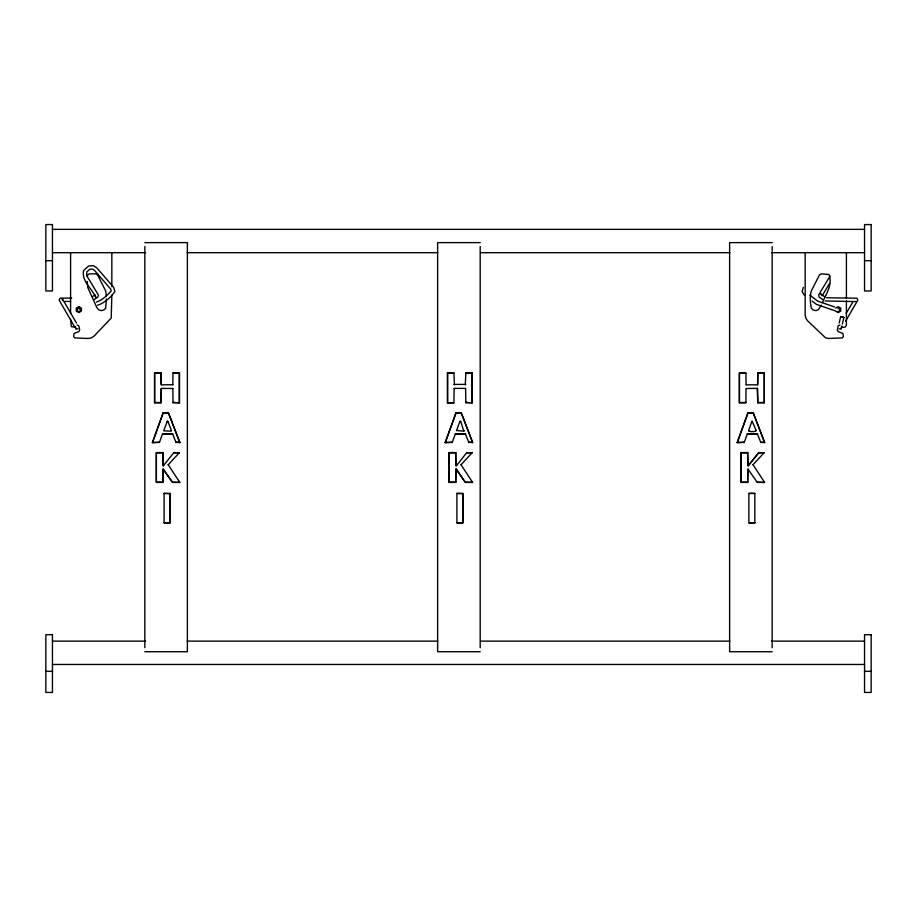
<?xml version="1.0" encoding="UTF-8"?>
<svg xmlns="http://www.w3.org/2000/svg" width="917" height="917" viewBox="0 0 917 917"><rect width="100%" height="100%" fill="white"/><g stroke="black" fill="none" stroke-linecap="round" stroke-linejoin="round"><path stroke-width="1.38" d="M480.187 647.666L480.187 246.535M772.171 647.666L772.171 246.535M168.189 464.678L179.789 482.422L172.499 482.422L163.146 469.103L162.848 482.422L156.349 482.422L156.349 452.574L162.848 452.574L162.951 465.492L163.685 465.744M752.995 464.678L764.595 482.422L757.304 482.422L747.951 469.103L747.653 482.422L741.154 482.422L741.154 452.574L747.653 452.574L747.756 465.492M86.542 274.894L86.874 271.868L89.786 269.289L92.594 269.139L94.543 270.412L110.613 288.993L111.232 291.033C107.232 295.308 102.257 300.272 96.365 302.094M179.583 442.315L175.869 442.315L179.858 442.602L168.396 412.765L163.203 412.765L152.337 442.602L159.478 442.315L152.337 442.602M472.404 442.315L468.69 442.315L472.679 442.602L461.217 412.765L456.024 412.765L445.158 442.602L452.299 442.315L445.158 442.602M764.388 442.315L760.674 442.315L764.663 442.602L753.201 412.765L748.008 412.765L737.142 442.602L744.283 442.315L737.142 442.602M164.086 522.828L170.012 522.828L164.086 522.828L164.086 493.403L170.012 493.403L170.012 522.828M169.954 522.552L170.012 493.403M456.907 522.828L462.833 522.828L456.907 522.828L456.907 493.403L462.833 493.403L462.833 522.828M462.776 522.552L462.833 493.403M748.88 522.828L754.817 522.828L748.88 522.828L748.88 493.403L754.817 493.403L754.817 522.828M754.817 493.403L748.88 493.403M839.181 323.048L840.671 316.652L843.892 317.397L842.356 324.033M841.554 326.693L841.027 328.767L841.405 328.252M172.797 384.796L173.004 372.944L179.503 372.944L179.503 402.792L172.877 402.506L179.503 402.792M465.825 384.406L453.915 384.406M757.602 384.796L757.797 372.944L764.297 372.944L764.297 402.792L757.797 402.792L757.58 388.476M803.349 287.319L802.088 291.434L804.163 295.056M161.312 388.476L161.094 402.792L154.595 402.792L154.595 372.944L161.094 372.944L161.209 384.475M454.133 388.476L453.915 402.792L447.416 402.792L447.416 372.944L454.03 373.242L447.416 372.944M757.385 388.384L746.002 388.487L745.899 402.792L739.4 402.792L739.4 372.944L745.899 372.944L746.094 384.796M162.848 482.422L162.951 469.47M455.669 482.422L456.058 469.08L455.669 482.422L449.17 482.422L449.17 452.574L455.669 452.574L455.772 465.492M747.653 482.422L747.745 469.47L748.501 469.24M152.612 442.315L163.203 412.765M159.34 442.602L162.561 433.833M171.055 431.15L163.719 430.83L167.318 421.052M445.433 442.315L456.024 412.765M452.161 442.602L455.382 433.833M456.54 430.577L459.921 421.304M737.417 442.315L748.008 412.765M744.146 442.602L747.366 433.833M748.524 430.83L751.906 421.304M161.094 402.792L161.209 388.785M173.004 372.944L179.503 372.944M453.915 402.792L447.416 402.792M465.825 372.944L472.324 372.944L465.825 372.944L465.297 384.888M757.683 384.475L757.797 372.944M87.253 276.281L87.998 274.55L89.728 273.805L95.506 273.805L97.546 274.882L105.684 290.93L106.395 296.225M821.219 305.189L818.354 309.763L815.843 310.622L813.253 310.061L811.316 308.238C810.25 302.736 809.619 296.374 811.316 290.93L819.454 274.882L821.494 273.805L829.002 274.55C832.808 284.499 826.263 293.933 822.377 302.644M846.185 313.339L852.581 302.404M845.623 321.133L857.853 300.123L856.925 298.197L826.435 297.761M168.12 464.85L179.319 452.769L173.921 452.574L163.226 465.882M461.01 464.678L472.61 482.422L465.32 482.422L455.967 469.103M830.08 276.028L818.652 294.942L819.064 297.028L822.732 299.481M829.553 283.479L822.136 295.824M179.319 452.769L173.806 452.872M456.506 465.744L466.742 452.574L472.14 452.769L466.627 452.872M748.398 465.71L758.726 452.574L764.125 452.769L758.611 452.872L748.031 465.882L747.653 452.574M156.349 482.422L156.349 452.574M449.17 482.422L449.17 452.574M741.154 482.422L741.154 452.574M154.595 402.792L154.595 372.944M739.4 402.792L739.4 372.944M764.297 402.792L764.297 372.944M167.077 421.43L167.845 421.43M459.898 421.43L460.666 421.43M461.01 464.736L472.14 452.769M752.995 464.736L764.125 452.769M162.492 433.959L172.717 433.879M455.313 433.959L465.538 433.879M747.298 433.959L757.522 433.879M94.864 295.389L95.815 297.28C91.849 288.488 81.361 280.934 83.607 270.584L88.64 265.964L93.511 265.701L96.789 267.833L113.651 287.319L114.912 291.434C110.98 297.417 104.538 302.874 97.603 305.281M92.502 296.558L95.036 294.873M94.268 299.481L97.936 297.028L98.348 294.942L86.92 276.028M835.605 308.112L838.172 306.645L840.729 308.135L840.717 311.092L838.149 312.559L835.593 311.069M74.644 327.128L71.343 326.67L70.598 319.276M463.773 431.082L460.712 421.304M839.903 325.065L838.287 325.604L837.336 329.811L838.081 331.541L842.964 333.479L843.376 336.482L842.333 337.915L828.704 338.476L825.552 337.846L807.579 320.767L805.791 318.084L805.16 314.932L805.16 252.691M163.146 469.103L172.407 482.124L179.789 482.422M172.912 384.739L161.518 384.831M752.1 421.19L756.25 430.577M837.29 311.608L839.41 311.39L839.857 309.304L838.012 308.238M839.112 328.916L841.221 328.767M71.709 298.036L60.075 298.197L59.147 300.123L74.965 327.461M65.05 301.452L70.54 301.452M52.452 229.353L864.548 229.353M144.829 242.627L187.377 242.627L187.377 651.735L144.829 651.735M480.187 242.627L437.638 242.627L437.638 651.735L480.187 651.735M772.171 242.627L729.623 242.627L729.623 651.735L772.171 651.735M52.452 252.691L145.551 252.691M187.079 252.691L437.73 252.691M480.703 252.691L729.921 252.691M771.449 252.691L864.548 252.691M45.85 260.669L52.452 260.669M864.548 260.669L871.15 260.669M154.835 373.242L161.209 373.242M739.641 373.242L746.014 373.242M757.683 373.242L764.056 373.242M746.323 384.831L757.385 384.831M161.518 388.384L172.889 388.487M454.339 388.384L465.4 388.384M154.835 402.506L161.209 402.506M472.324 402.792L465.698 402.506L472.324 402.792L472.324 372.944M739.641 402.506L746.014 402.506M757.683 402.506L764.056 402.506M163.26 413.051L168.35 413.051M456.081 413.051L461.182 413.051M748.066 413.051L753.155 413.051M748.57 430.52C748.868 432.022 756.135 432.09 756.147 430.52M162.71 433.752L172.522 433.752M455.543 433.752L465.343 433.752L468.885 442.602M747.515 433.752L757.316 433.752L760.869 442.602M156.578 452.872L162.951 452.872M449.399 452.872L455.772 452.872M741.383 452.872L747.756 452.872M156.578 482.124L162.951 482.124M449.399 482.124L455.772 482.124M741.383 482.124L747.745 482.124M757.213 482.124L764.595 482.422M169.954 493.69L164.086 493.403M462.776 493.69L456.907 493.403M52.452 641.132L145.551 641.132M187.079 641.132L437.73 641.132M480.703 641.132L729.921 641.132M771.449 641.132L864.548 641.132M52.452 664.47L864.548 664.47M45.85 671.347L52.452 671.347M864.548 671.347L871.15 671.347M856.318 301.59L825.151 300.982M75.779 328.767L77.888 328.916M843.892 317.397L840.671 316.652M454.442 384.888L453.915 372.944M77.097 325.065L78.713 325.604L79.664 329.811L78.919 331.541L74.036 333.479L73.624 336.482L74.667 337.915L88.296 338.476L91.448 337.846L94.13 336.058L111.209 318.084L111.84 295.125M757.27 388.372L757.797 402.792M834.585 306.977L817.563 301.074L809.917 295.182M834.814 310.748L816.417 304.341L812.061 301.085M824.498 296.558L820.509 293.898L822.079 295.354M820.577 293.944L822.136 295.389M472.61 482.422L465.24 482.124L456.528 469.24M75.595 328.252L75.973 328.767L75.446 326.693M456.047 465.882L455.669 452.574M76.501 323.071L62.184 298.483L62.562 300.593M841.795 326.028L842.356 327.128L843.927 327.415L845.657 326.67L846.402 324.939L846.402 300.856M753.201 412.765L764.663 442.602M461.217 412.765L472.679 442.602M168.396 412.765L179.858 442.602M167.88 421.304L171.445 430.577M172.579 433.764L176.064 442.602M465.607 388.476L465.825 402.792M161.3 384.796L161.094 372.944M456.586 430.52L463.876 431.15L464.266 430.577M846.402 252.691L846.402 298.025M472.072 373.242L472.072 402.506M447.656 373.242L447.656 402.506M179.251 373.242L179.251 402.506M172.877 388.785L173.004 402.792M162.848 452.574L162.848 465.458M144.829 246.535L144.829 647.666M111.84 252.691L111.84 286.643M106.395 298.931L105.684 308.238L103.747 310.061L101.157 310.622L98.646 309.763L96.938 307.734L87.7 287.399L87.253 281.462M70.598 252.691L70.598 313.614M80.57 309.659L79.71 311.608L77.59 311.39L77.143 309.304L78.988 308.238L80.57 309.659M78.828 306.645L76.271 308.135L76.283 311.092L78.851 312.559L81.407 311.069L81.395 308.112L78.828 306.645M52.452 224.562L45.85 224.562L45.85 290.987L52.452 290.964L52.452 224.562M871.15 224.562L864.548 224.562L864.548 290.987L871.15 290.964L871.15 224.562M52.452 634.702L45.85 634.702L45.85 692.438L52.452 692.438L52.452 634.702M871.15 634.702L864.548 634.702L864.548 692.438L871.15 692.438L871.15 634.702"/></g></svg>
